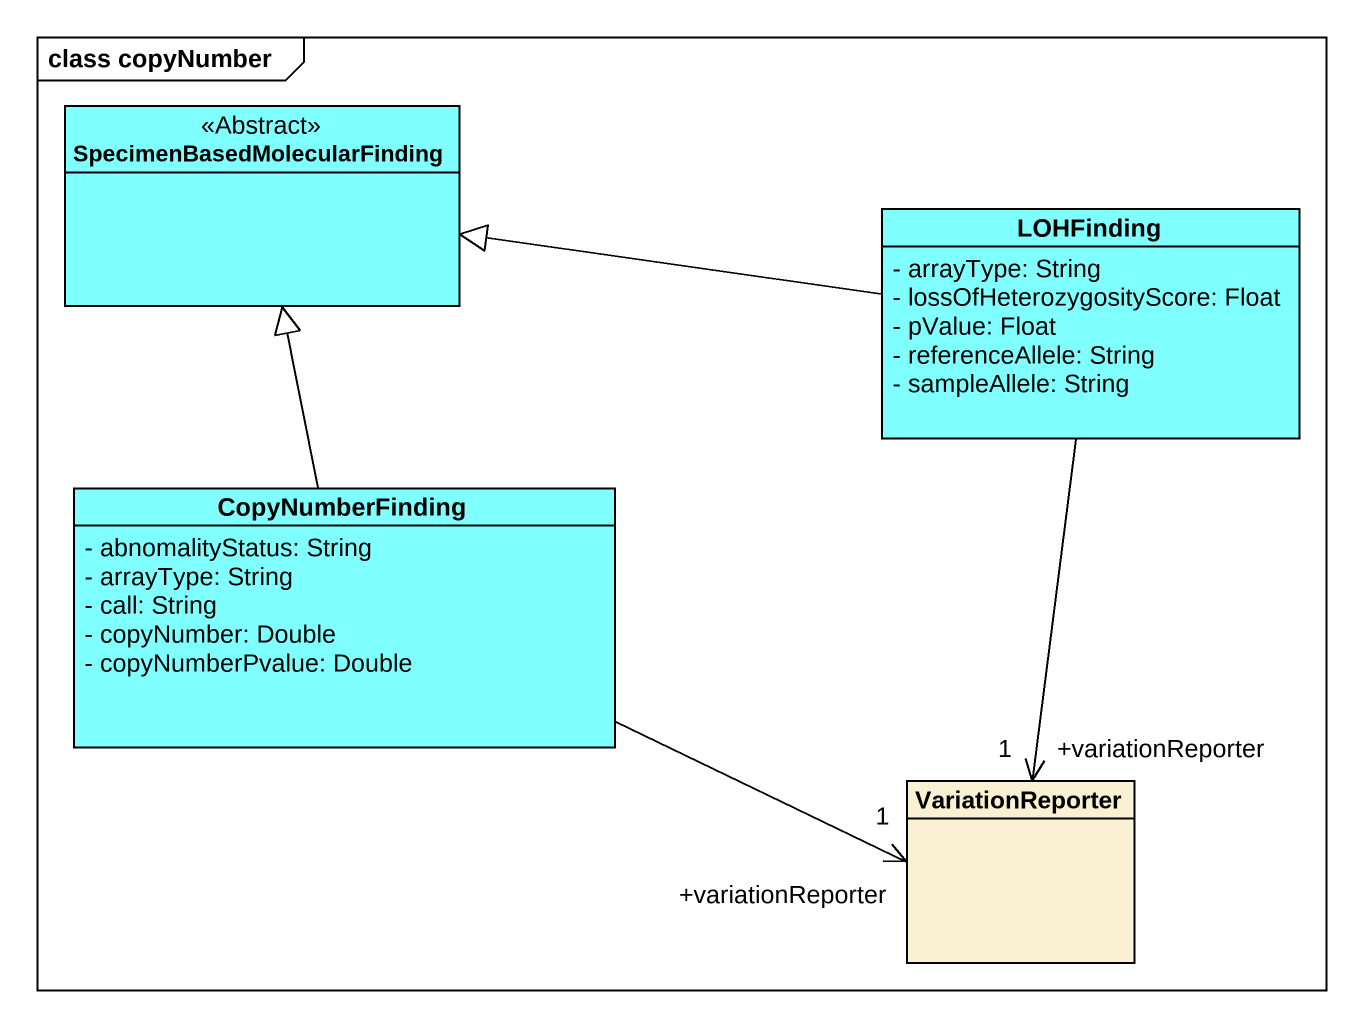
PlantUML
@startuml
mainframe class copyNumber
hide circle
hide empty members
skinparam classAttributeIconSize 0
class "SpecimenBasedMolecularFinding" as SpecimenBasedMolecularFindin <<Abstract>> #80FFFF
class LOHFinding #80FFFF {
  - arrayType: String
  - lossOfHeterozygosityScore: Float
  - pValue: Float
  - referenceAllele: String
  - sampleAllele: String
}
class CopyNumberFinding #80FFFF {
  - abnomalityStatus: String
  - arrayType: String
  - call: String
  - copyNumber: Double
  - copyNumberPvalue: Double
}
class VariationReporter #FAF0D2
LOHFinding -left-|> SpecimenBasedMolecularFindin
LOHFinding --> "+variationReporter\n1" VariationReporter
CopyNumberFinding -up-|> SpecimenBasedMolecularFindin
CopyNumberFinding -right-> "+variationReporter\n1" VariationReporter
@enduml
